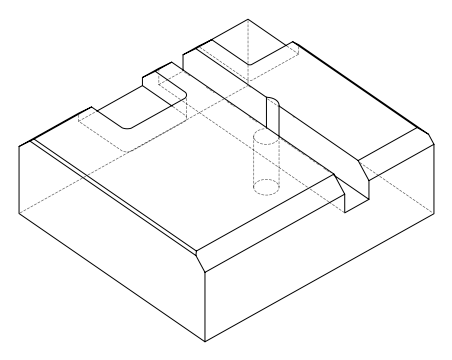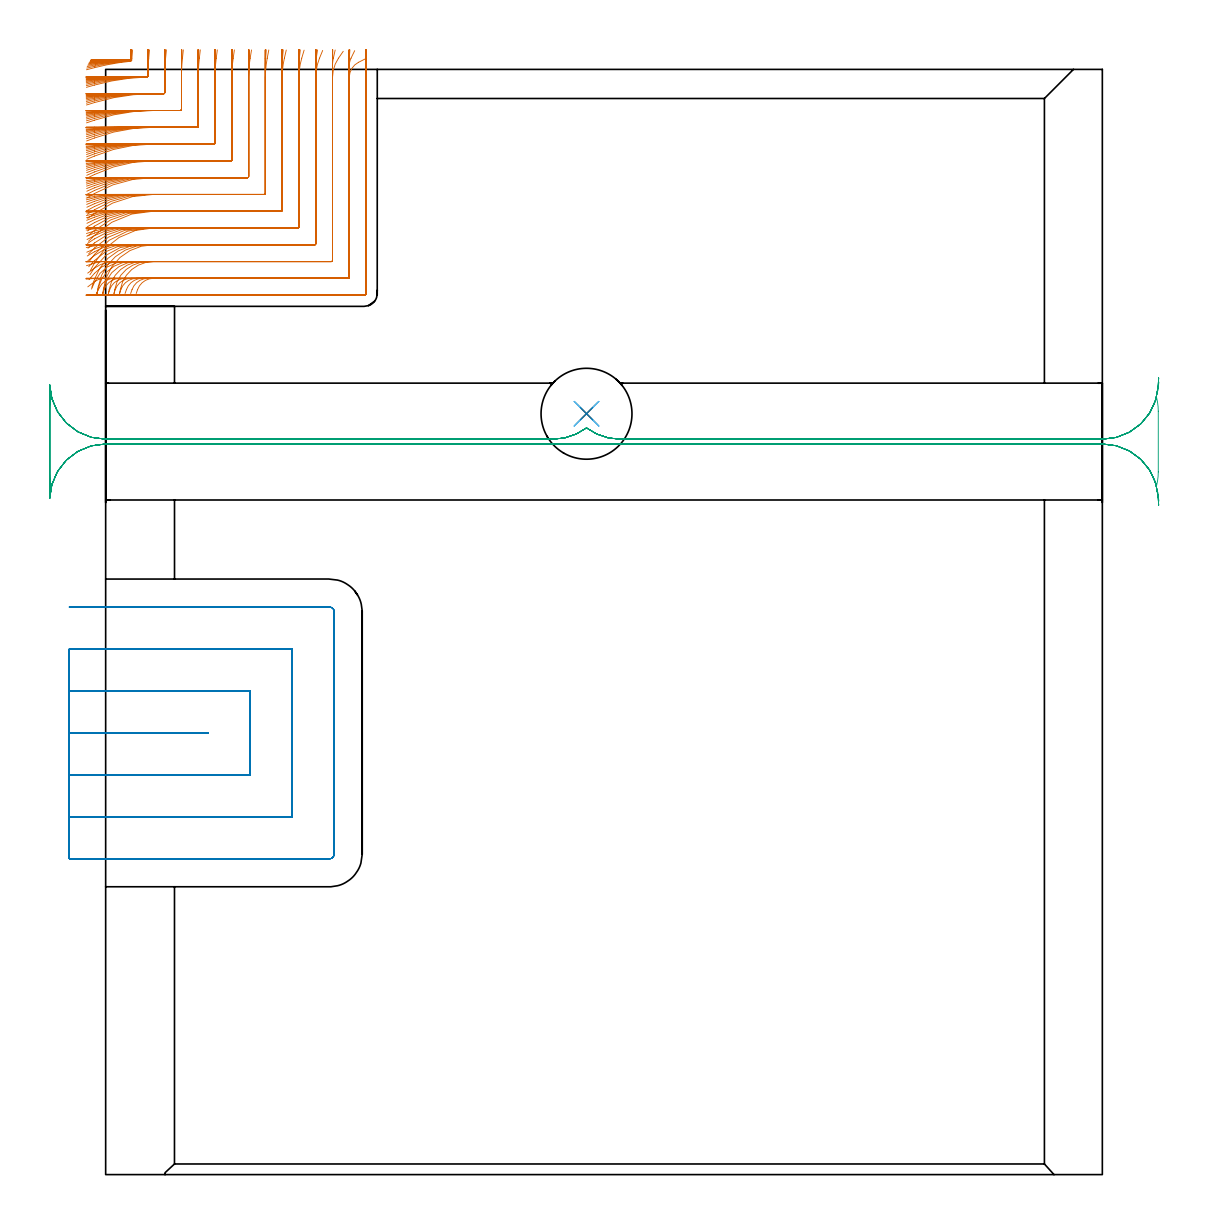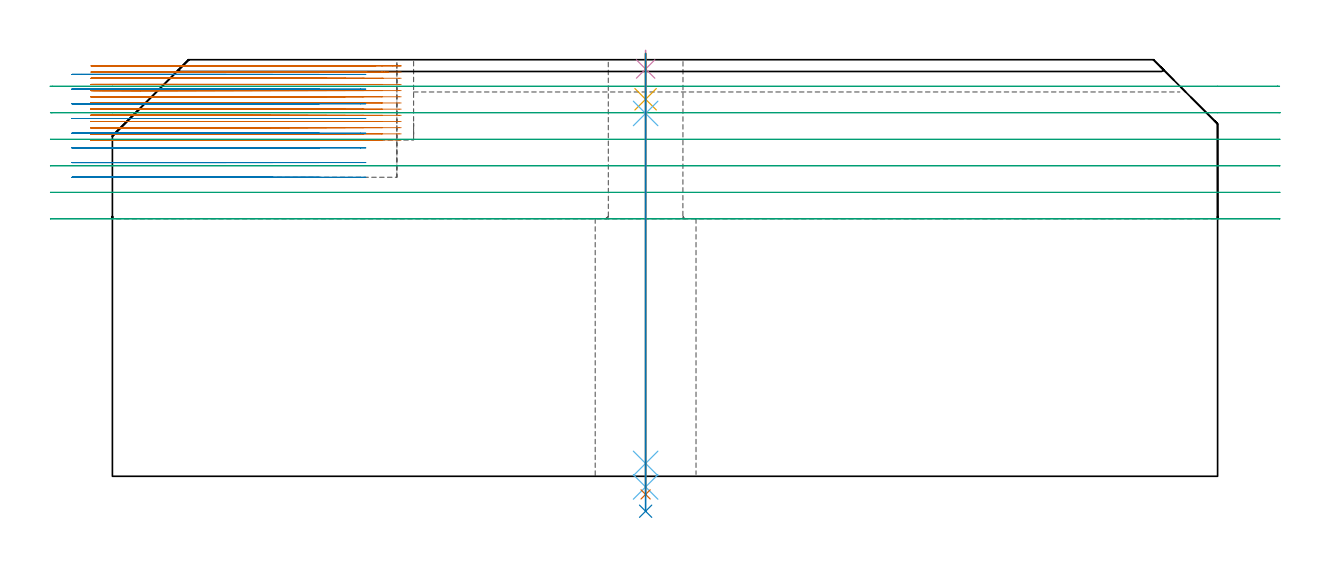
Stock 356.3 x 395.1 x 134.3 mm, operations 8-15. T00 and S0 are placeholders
(PLAN: 15 operations, 8 tool changes, 122.9 min)
(1 AREA_MILL | FG_CHAMFER_SURFACE | UGT0205_001 | 15.67 min | 53378 mm3)
(2 AREA_MILL_1 | FG_CHAMFER_SURFACE_1 | UGT0205_001 | 2.42 min | 13573 mm3)
(3 AREA_MILL_2 | FG_CHAMFER_SURFACE_2 | UGT0205_001 | 7.77 min | 33637 mm3)
(4 AREA_MILL_3 | FG_CHAMFER_SURFACE_3 | UGT0205_001 | 5.2 min | 2261 mm3)
(5 AREA_MILL_4 | FG_CHAMFER_SURFACE_4 | UGT0205_001 | 7.27 min | 25746 mm3)
(6 AREA_MILL_5 | FG_CHAMFER_SURFACE_5 | UGT0205_001 | 2.32 min | 13331 mm3)
(7 AREA_MILL_6 | FG_CHAMFER_SURFACE_6 | UGT0205_001 | 8.04 min | 13415 mm3)
(8 MILL_CORNER_NOTCH_RECTANGULAR | CORNER_NOTCH_RECTANGULAR | NXT0201_009 | Follow Part, ap 2, ae 75% | 44.82 min | 210049 mm3)
(9 MILL_SLOT | SLOT_PARTIAL_RECTANGULAR | UGT0201_094 | Follow Part, ap 5, ae 75% | 16.84 min | 375111 mm3)
(10 MILL_RECTANGULAR_SLOT | SLOT_RECTANGULAR | UGT0201_019 | Follow Part, ap 10, ae 75% | 10.65 min | 757258 mm3)
(11 SPOT_DRILL | STEP1HOLE | NXT0321_9005460120000 | 0.05 min | 0 mm3)
(12 DRILL_BLIND_HOLE_INTO_CENTER | STEP1HOLE | NXT0301_056 | 0.06 min | 0 mm3)
(13 GUN_DRILL_THROUGH_HOLE | STEP1HOLE | UGT0307_005 | 0.63 min | 4566 mm3)
(14 SPADE_DRILL_TO_ENLARGE_THROUGH_HOLE | STEP1HOLE | UGT0306_010 | 0.57 min | 20206 mm3)
(15 DRILL_TO_ENLARGE_THROUGH_HOLE | STEP1HOLE | UGT0301_001 | 0.59 min | 45213 mm3)
(TOOL UGT0205_001 | Chamfer Mill 20 x 3 x 45 deg. | D20 FL50 Z2)
(TOOL NXT0201_009 | ENDMILL 8mm [2P460-0800-NA 1630] | D8 FL26 Z6)
(TOOL UGT0201_094 | End mill 20 mm | D20 FL38 Z4)
(TOOL UGT0201_019 | End mill 40 mm | D40 FL63 Z6)
(TOOL NXT0321_9005460120000 | NC Spot Drill, 142deg, 12mm, Carbide, Uncoated | D12 PA142 FL30 Z2)
(TOOL NXT0301_056 | Carbide Drill 8.5mm [860.1-0850-026A1-MM 2214] | D8.5 PA140 FL47 Z2)
(TOOL UGT0307_005 | Gun Drill 8.3 mm | D8.3 PA130 FL24 Z1)
(TOOL UGT0306_010 | Spade Drill 19.5mm | D19.5 PA132 FL10 Z2)
(TOOL UGT0301_001 | Twist Drill 32.5 mm | D32.5 PA118 FL185 Z2)
(OP 8 MILL_CORNER_NOTCH_RECTANGULAR)
G17 G21 G94 G90
T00 M6
G54
G17 G0 G90 X-6.855 Y394.975 S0 M3
G43 Z144.3 H1
Z132.308
G94 G1 X-3.951 Y395.726 F250.
G2 X8.967 Y398.008 R84. F500.
G3 X9.321 Y398.371 R0.4
G2 X9.377 Y399.1 R84.
G1 X9.621 Y402.09 F250.
G0 Z144.3
X-6.888 Y388.689
Z132.308
G1 X-4. Y389.499
G2 X14.719 Y392.364 R78. F500.
G3 X15.101 Y392.756 R0.4
G2 X15.399 Y399.1 R78.
G1 X15.661 Y402.089 F250.
G0 Z144.3
X-6.869 Y382.369
Z132.308
G1 X-4. Y383.247
G2 X17.074 Y386.4 R72. F500.
G1 X20.705
G3 X21.1 Y386.795 R0.4
G1 Y392.28
G2 X21.424 Y399.1 R72.
G1 X21.708 Y402.087 F250.
G0 Z144.3
X-6.843 Y375.987
Z132.308
G1 X-4. Y376.945
G2 X17.074 Y380.4 R66. F500.
G1 X26.705
G3 X27.1 Y380.795 R0.4
G1 Y392.28
G2 X27.453 Y399.1 R66.
G1 X27.763 Y402.084 F250.
G0 Z144.3
X-6.809 Y369.523
Z132.308
G1 X-4. Y370.577
G2 X17.074 Y374.4 R60. F500.
G1 X32.705
G3 X33.1 Y374.795 R0.4
G1 Y392.28
G2 X33.489 Y399.1 R60.
G1 X33.83 Y402.081 F250.
G0 Z144.3
X-6.762 Y362.947
Z132.308
G1 X-4. Y364.118
G2 X17.074 Y368.4 R54. F500.
G1 X38.704
G3 X39.1 Y368.796 R0.4
G1 Y392.28
G2 X39.532 Y399.1 R54.
G1 X39.911 Y402.076 F250.
G0 Z144.3
X-6.695 Y356.209
Z132.308
G1 X-4. Y357.526
G2 X17.074 Y362.4 R48. F500.
G1 X44.704
G3 X45.1 Y362.796 R0.4
G1 Y392.28
G2 X45.587 Y399.1 R48.
G1 X46.013 Y402.07 F250.
G0 Z144.3
X-6.595 Y349.225
Z132.308
G1 X-4. Y350.73
G2 X17.074 Y356.4 R42. F500.
G1 X50.704
G3 X51.1 Y356.796 R0.4
G1 Y392.28
G2 X51.657 Y399.1 R42.
G1 X52.145 Y402.06 F250.
G0 Z144.3
X-6.432 Y341.831
Z132.308
G1 X-4. Y343.587
G2 X17.074 Y350.4 R36. F500.
G1 X56.704
G3 X57.1 Y350.796 R0.4
G1 Y392.28
G2 X57.752 Y399.1 R36.
G1 X58.32 Y402.046 F250.
G0 Z144.3
X-6.135 Y333.644
Z132.308
G1 X-4. Y335.751
G2 X17.074 Y344.4 R30. F500.
G1 X62.704
G3 X63.1 Y344.796 R0.4
G1 Y392.28
G2 X63.885 Y399.1 R30.
G1 X64.567 Y402.021 F250.
G0 Z144.3
X-5.435 Y323.249
Z132.308
G1 X-4. Y325.883
G2 X17.074 Y338.4 R24. F500.
G1 X68.703
G3 X69.1 Y338.797 R0.4
G1 Y392.28
G2 X70.089 Y399.1 R24.
G1 X70.942 Y401.976 F250.
G0 Z144.3
X-0.978 Y314.992
Z132.308
G1 X-0.805 Y316.482
G2 X17.074 Y332.4 R18. F500.
G1 X74.703
G3 X75.1 Y332.797 R0.4
G1 Y392.28
G2 X76.442 Y399.1 R18.
G1 X77.579 Y401.876 F250.
G0 Z144.3
X4.992 Y314.921
Z132.308
G1 X5.242 Y316.4
G2 X17.074 Y326.4 R12. F500.
G1 X80.703
G3 X81.1 Y326.797 R0.4
G1 Y392.28
G2 X83.226 Y399.1 R12.
G1 X84.931 Y401.568 F250.
G0 Z144.3
X10.918 Y314.986
Z132.308
G1 X11.418 Y316.4
G2 X17.074 Y320.4 R6. F500.
G1 X86.703
G3 X87.1 Y320.797 R0.4
G1 Y392.28
G2 X90.399 Y397.638 R6.
G1 X93.077 Y398.988 F250.
G0 Z144.3
X14.074 Y314.4
Z132.308
G1 X17.074
X92.4 F500.
G3 X93.1 Y315.1 R0.7
G1 Y392.28
Y395.28 F250.
G0 Z144.3
X-6.757 Y395.566
Z130.315
G1 X-3.834 Y396.241
G2 X8.761 Y398.161 R84. F500.
G3 X9.126 Y398.545 R0.4
G2 X9.141 Y399.1 R84.
G1 X9.235 Y402.099 F250.
G0 Z144.3
X-6.909 Y389.294
Z130.315
G1 X-4. Y390.029
G2 X14.707 Y392.399 R78. F500.
G3 X15.1 Y392.794 R0.4
G1 Y396.469
G2 X15.144 Y399.1 R78.
G1 X15.246 Y402.098 F250.
G0 Z144.3
X-6.893 Y383.029
Z130.315
G1 X-4. Y383.824
G2 X15.087 Y386.4 R72. F500.
G1 X20.705
G3 X21.1 Y386.795 R0.4
G1 Y396.469
G2 X21.148 Y399.1 R72.
G1 X21.258 Y402.098 F250.
G0 Z144.3
X-6.872 Y376.712
Z130.315
G1 X-4. Y377.58
G2 X15.087 Y380.4 R66. F500.
G1 X26.705
G3 X27.1 Y380.795 R0.4
G1 Y396.469
G2 X27.152 Y399.1 R66.
G1 X27.272 Y402.098 F250.
G0 Z144.3
X-6.844 Y370.329
Z130.315
G1 X-4. Y371.283
G2 X15.087 Y374.4 R60. F500.
G1 X32.705
G3 X33.1 Y374.795 R0.4
G1 Y396.469
G2 X33.158 Y399.1 R60.
G1 X33.289 Y402.097 F250.
G0 Z144.3
X-6.806 Y363.854
Z130.315
G1 X-4. Y364.914
G2 X15.087 Y368.4 R54. F500.
G1 X38.704
G3 X39.1 Y368.796 R0.4
G1 Y396.469
G2 X39.164 Y399.1 R54.
G1 X39.31 Y402.096 F250.
G0 Z144.3
X-6.753 Y357.249
Z130.315
G1 X-4. Y358.442
G2 X15.087 Y362.4 R48. F500.
G1 X44.704
G3 X45.1 Y362.796 R0.4
G1 Y396.469
G2 X45.172 Y399.1 R48.
G1 X45.337 Y402.095 F250.
G0 Z144.3
X-6.672 Y350.449
Z130.315
G1 X-4. Y351.812
G2 X15.087 Y356.4 R42. F500.
G1 X50.704
G3 X51.1 Y356.796 R0.4
G1 Y396.469
G2 X51.183 Y399.1 R42.
G1 X51.37 Y402.094 F250.
G0 Z144.3
X-6.544 Y343.333
Z130.315
G1 X-4. Y344.923
G2 X15.087 Y350.4 R36. F500.
G1 X56.704
G3 X57.1 Y350.796 R0.4
G1 Y396.469
G2 X57.196 Y399.1 R36.
G1 X57.416 Y402.092 F250.
G0 Z144.3
X-6.314 Y335.636
Z130.315
G1 X-4. Y337.545
G2 X15.087 Y344.4 R30. F500.
G1 X62.704
G3 X63.1 Y344.796 R0.4
G1 Y396.469
G2 X63.216 Y399.1 R30.
G1 X63.479 Y402.088 F250.
G0 Z144.3
X-5.819 Y326.563
Z130.315
G1 X-4. Y328.949
G2 X15.087 Y338.4 R24. F500.
G1 X68.703
G3 X69.1 Y338.797 R0.4
G1 Y396.469
G2 X69.245 Y399.1 R24.
G1 X69.574 Y402.082 F250.
G0 Z144.3
X-3.161 Y314.454
Z130.315
G1 X-2.659 Y317.412
G2 X15.087 Y332.4 R18. F500.
G1 X74.703
G3 X75.1 Y332.797 R0.4
G1 Y396.469
G2 X75.293 Y399.1 R18.
G1 X75.732 Y402.068 F250.
G0 Z144.3
X3.005 Y314.921
Z130.315
G1 X3.255 Y316.4
G2 X15.087 Y326.4 R12. F500.
G1 X80.703
G3 X81.1 Y326.797 R0.4
G1 Y396.469
G2 X81.392 Y399.1 R12.
G1 X82.05 Y402.027 F250.
G0 Z144.3
X8.93 Y314.985
Z130.315
G1 X9.43 Y316.4
G2 X15.087 Y320.4 R6. F500.
G1 X86.703
G3 X87.1 Y320.797 R0.4
G1 Y396.469
G2 X87.708 Y399.1 R6.
G1 X89.023 Y401.796 F250.
G0 Z144.3
X12.087 Y314.4
Z130.315
G1 X15.087
X92.4 F500.
G3 X93.1 Y315.1 R0.7
G1 Y396.469
Y399.469 F250.
G0 Z144.3
X-6.6 Y396.115
Z128.323
G1 X-3.66 Y396.713
G2 X8.726 Y398.287 R84. F500.
G3 X9.1 Y398.68 R0.4
G2 X9.101 Y399.1 R84.
G1 X9.115 Y402.1 F250.
G0 Z144.3
X-6.927 Y389.848
Z128.323
G1 X-4. Y390.505
G2 X13.089 Y392.4 R78. F500.
G1 X14.705
G3 X15.1 Y392.795 R0.4
G1 Y398.698
G2 X15.101 Y399.1 R78.
G1 X15.116 Y402.1 F250.
G0 Z144.3
X-6.914 Y383.631
Z128.323
G1 X-4. Y384.343
G2 X13.089 Y386.4 R72. F500.
G1 X20.705
G3 X21.1 Y386.795 R0.4
G1 Y398.698
G2 X21.101 Y399.1 R72.
G1 X21.118 Y402.1 F250.
G0 Z144.3
X-6.898 Y377.372
Z128.323
G1 X-4. Y378.149
G2 X13.089 Y380.4 R66. F500.
G1 X26.705
G3 X27.1 Y380.795 R0.4
G1 Y398.698
G2 X27.101 Y399.1 R66.
G1 X27.119 Y402.1 F250.
G0 Z144.3
X-6.876 Y371.06
Z128.323
G1 X-4. Y371.915
G2 X13.089 Y374.4 R60. F500.
G1 X32.705
G3 X33.1 Y374.795 R0.4
G1 Y398.698
G2 X33.101 Y399.1 R60.
G1 X33.121 Y402.1 F250.
G0 Z144.3
X-6.846 Y364.675
Z128.323
G1 X-4. Y365.625
G2 X13.089 Y368.4 R54. F500.
G1 X38.704
G3 X39.1 Y368.796 R0.4
G1 Y398.698
G2 X39.101 Y399.1 R54.
G1 X39.124 Y402.1 F250.
G0 Z144.3
X-6.803 Y358.187
Z128.323
G1 X-4. Y359.255
G2 X13.089 Y362.4 R48. F500.
G1 X44.704
G3 X45.1 Y362.796 R0.4
G1 Y398.698
G2 X45.102 Y399.1 R48.
G1 X45.127 Y402.1 F250.
G0 Z144.3
X-6.74 Y351.545
Z128.323
G1 X-4. Y352.766
G2 X13.089 Y356.4 R42. F500.
G1 X50.704
G3 X51.1 Y356.796 R0.4
G1 Y398.698
G2 X51.102 Y399.1 R42.
G1 X51.131 Y402.1 F250.
G0 Z144.3
X-6.64 Y344.661
Z128.323
G1 X-4. Y346.085
G2 X13.089 Y350.4 R36. F500.
G1 X56.704
G3 X57.1 Y350.796 R0.4
G1 Y398.698
G2 X57.102 Y399.1 R36.
G1 X57.136 Y402.1 F250.
G0 Z144.3
X-6.466 Y337.348
Z128.323
G1 X-4. Y339.057
G2 X13.089 Y344.4 R30. F500.
G1 X62.704
G3 X63.1 Y344.796 R0.4
G1 Y398.698
G2 X63.103 Y399.1 R30.
G1 X63.143 Y402.1 F250.
G0 Z144.3
X-6.106 Y329.115
Z128.323
G1 X-4. Y331.251
G2 X13.089 Y338.4 R24. F500.
G1 X68.703
G3 X69.1 Y338.797 R0.4
G1 Y398.698
G2 X69.103 Y399.1 R24.
G1 X69.154 Y402.1 F250.
G0 Z144.3
X-4.936 Y317.244
Z128.323
G1 X-3.988 Y320.09
G2 X13.089 Y332.4 R18. F500.
G1 X74.703
G3 X75.1 Y332.797 R0.4
G1 Y398.698
G2 X75.104 Y399.1 R18.
G1 X75.171 Y402.099 F250.
G0 Z144.3
X1.007 Y314.921
Z128.323
G1 X1.257 Y316.4
G2 X13.089 Y326.4 R12. F500.
G1 X80.703
G3 X81.1 Y326.797 R0.4
G1 Y398.698
G2 X81.107 Y399.1 R12.
G1 X81.207 Y402.098 F250.
G0 Z144.3
X6.932 Y314.986
Z128.323
G1 X7.432 Y316.4
G2 X13.089 Y320.4 R6. F500.
G1 X86.703
G3 X87.1 Y320.797 R0.4
G1 Y398.698
G2 X87.113 Y399.1 R6.
G1 X87.314 Y402.093 F250.
G0 Z144.3
X10.089 Y314.4
Z128.323
G1 X13.089
X92.4 F500.
G3 X93.1 Y315.1 R0.7
G1 Y398.698
Y401.698 F250.
G0 Z144.3
X-6.4 Y396.613
Z126.331
G1 X-3.445 Y397.132
G2 X8.717 Y398.366 R84. F500.
G3 X9.1 Y398.761 R0.4
G2 X9.099 Y399.1 R84.
G1 Y402.1 F250.
G0 Z144.3
X-6.943 Y390.345
Z126.331
G1 X-4. Y390.926
G2 X11.093 Y392.4 R78. F500.
G1 X14.705
G3 X15.1 Y392.795 R0.4
G1 Y399.1
Y402.1 F250.
G0 Z144.3
X-6.933 Y384.171
Z126.331
G1 X-4. Y384.8
G2 X11.093 Y386.4 R72. F500.
G1 X20.705
G3 X21.1 Y386.795 R0.4
G1 Y399.1
Y402.1 F250.
G0 Z144.3
X-6.921 Y377.965
Z126.331
G1 X-4. Y378.651
G2 X11.093 Y380.4 R66. F500.
G1 X26.705
G3 X27.1 Y380.795 R0.4
G1 Y399.1
Y402.1 F250.
G0 Z144.3
X-6.904 Y371.716
Z126.331
G1 X-4. Y372.471
G2 X11.093 Y374.4 R60. F500.
G1 X32.705
G3 X33.1 Y374.795 R0.4
G1 Y399.1
Y402.1 F250.
G0 Z144.3
X-6.88 Y365.409
Z126.331
G1 X-4. Y366.248
G2 X11.093 Y368.4 R54. F500.
G1 X38.704
G3 X39.1 Y368.796 R0.4
G1 Y399.1
Y402.1 F250.
G0 Z144.3
X-6.848 Y359.022
Z126.331
G1 X-4. Y359.965
G2 X11.093 Y362.4 R48. F500.
G1 X44.704
G3 X45.1 Y362.796 R0.4
G1 Y399.1
Y402.1 F250.
G0 Z144.3
X-6.8 Y352.516
Z126.331
G1 X-4. Y353.594
G2 X11.093 Y356.4 R42. F500.
G1 X50.704
G3 X51.1 Y356.796 R0.4
G1 Y399.1
Y402.1 F250.
G0 Z144.3
X-6.724 Y345.825
Z126.331
G1 X-4. Y347.083
G2 X11.093 Y350.4 R36. F500.
G1 X56.704
G3 X57.1 Y350.796 R0.4
G1 Y399.1
Y402.1 F250.
G0 Z144.3
X-6.593 Y338.817
Z126.331
G1 X-4. Y340.327
G2 X11.093 Y344.4 R30. F500.
G1 X62.704
G3 X63.1 Y344.796 R0.4
G1 Y399.1
Y402.1 F250.
G0 Z144.3
X-6.332 Y331.173
Z126.331
G1 X-4. Y333.06
G2 X11.093 Y338.4 R24. F500.
G1 X68.703
G3 X69.1 Y338.797 R0.4
G1 Y399.1
Y402.1 F250.
G0 Z144.3
X-5.635 Y321.692
Z126.331
G1 X-4. Y324.208
G2 X11.093 Y332.4 R18. F500.
G1 X74.703
G3 X75.1 Y332.797 R0.4
G1 Y399.1
Y402.1 F250.
G0 Z144.3
X-0.986 Y314.989
Z126.331
G1 X-0.727 Y316.467
G2 X11.093 Y326.4 R12. F500.
G1 X80.703
G3 X81.1 Y326.797 R0.4
G1 Y399.1
Y402.1 F250.
G0 Z144.3
X4.936 Y314.985
Z126.331
G1 X5.436 Y316.4
G2 X11.093 Y320.4 R6. F500.
G1 X86.703
G3 X87.1 Y320.797 R0.4
G1 Y399.1
Y402.1 F250.
G0 Z144.3
X8.093 Y314.4
Z126.331
G1 X11.093
X92.4 F500.
G3 X93.1 Y315.1 R0.7
G1 Y399.1
Y402.1 F250.
G0 Z144.3
X-6.172 Y397.054
Z124.338
G1 X-3.205 Y397.494
G2 X8.707 Y398.399 R84. F500.
G3 X9.1 Y398.794 R0.4
G2 X9.099 Y399.1 R84.
G1 Y402.1 F250.
G0 Z144.3
X-6.957 Y390.788
Z124.338
G1 X-4. Y391.292
G2 X9.101 Y392.4 R78. F500.
G1 X14.705
G3 X15.1 Y392.795 R0.4
G1 Y399.1
Y402.1 F250.
G0 Z144.3
X-6.95 Y384.652
Z124.338
G1 X-4. Y385.198
G2 X9.101 Y386.4 R72. F500.
G1 X20.705
G3 X21.1 Y386.795 R0.4
G1 Y399.1
Y402.1 F250.
G0 Z144.3
X-6.94 Y378.491
Z124.338
G1 X-4. Y379.087
G2 X9.101 Y380.4 R66. F500.
G1 X26.705
G3 X27.1 Y380.795 R0.4
G1 Y399.1
Y402.1 F250.
G0 Z144.3
X-6.928 Y372.297
Z124.338
G1 X-4. Y372.952
G2 X9.101 Y374.4 R60. F500.
G1 X32.705
G3 X33.1 Y374.795 R0.4
G1 Y399.1
Y402.1 F250.
G0 Z144.3
X-6.91 Y366.059
Z124.338
G1 X-4. Y366.787
G2 X9.101 Y368.4 R54. F500.
G1 X38.704
G3 X39.1 Y368.796 R0.4
G1 Y399.1
Y402.1 F250.
G0 Z144.3
X-6.886 Y359.759
Z124.338
G1 X-4. Y360.578
G2 X9.101 Y362.4 R48. F500.
G1 X44.704
G3 X45.1 Y362.796 R0.4
G1 Y399.1
Y402.1 F250.
G0 Z144.3
X-6.85 Y353.369
Z124.338
G1 X-4. Y354.304
G2 X9.101 Y356.4 R42. F500.
G1 X50.704
G3 X51.1 Y356.796 R0.4
G1 Y399.1
Y402.1 F250.
G0 Z144.3
X-6.794 Y346.84
Z124.338
G1 X-4. Y347.932
G2 X9.101 Y350.4 R36. F500.
G1 X56.704
G3 X57.1 Y350.796 R0.4
G1 Y399.1
Y402.1 F250.
G0 Z144.3
X-6.699 Y340.078
Z124.338
G1 X-4. Y341.388
G2 X9.101 Y344.4 R30. F500.
G1 X62.704
G3 X63.1 Y344.796 R0.4
G1 Y399.1
Y402.1 F250.
G0 Z144.3
X-6.514 Y332.871
Z124.338
G1 X-4. Y334.509
G2 X9.101 Y338.4 R24. F500.
G1 X68.703
G3 X69.1 Y338.797 R0.4
G1 Y399.1
Y402.1 F250.
G0 Z144.3
X-6.057 Y324.56
Z124.338
G1 X-4. Y326.744
G2 X9.101 Y332.4 R18. F500.
G1 X74.703
G3 X75.1 Y332.797 R0.4
G1 Y399.1
Y402.1 F250.
G0 Z144.3
X-3.268 Y314.4
Z124.338
G1 X-2.541 Y317.311
G2 X9.101 Y326.4 R12. F500.
G1 X80.703
G3 X81.1 Y326.797 R0.4
G1 Y399.1
Y402.1 F250.
G0 Z144.3
X2.944 Y314.986
Z124.338
G1 X3.444 Y316.4
G2 X9.101 Y320.4 R6. F500.
G1 X86.703
G3 X87.1 Y320.797 R0.4
G1 Y399.1
Y402.1 F250.
G0 Z144.3
X6.101 Y314.4
Z124.338
G1 X9.101
X92.4 F500.
G3 X93.1 Y315.1 R0.7
G1 Y399.1
Y402.1 F250.
G0 Z144.3
X-5.934 Y397.435
Z122.346
G1 X-2.956 Y397.795
G2 X7.108 Y398.4 R84. F500.
G1 X8.705
G3 X9.1 Y398.795 R0.4
G2 X9.099 Y399.1 R84.
G1 Y402.1 F250.
G0 Z144.3
X-6.969 Y391.178
Z122.346
G1 X-4. Y391.605
G2 X7.108 Y392.4 R78. F500.
G1 X14.705
G3 X15.1 Y392.795 R0.4
G1 Y399.1
Y402.1 F250.
G0 Z144.3
X-6.964 Y385.075
Z122.346
G1 X-4. Y385.538
G2 X7.108 Y386.4 R72. F500.
G1 X20.705
G3 X21.1 Y386.795 R0.4
G1 Y399.1
Y402.1 F250.
G0 Z144.3
X-6.957 Y378.954
Z122.346
G1 X-4. Y379.458
G2 X7.108 Y380.4 R66. F500.
G1 X26.705
G3 X27.1 Y380.795 R0.4
G1 Y399.1
Y402.1 F250.
G0 Z144.3
X-6.948 Y372.807
Z122.346
G1 X-4. Y373.363
G2 X7.108 Y374.4 R60. F500.
G1 X32.705
G3 X33.1 Y374.795 R0.4
G1 Y399.1
Y402.1 F250.
G0 Z144.3
X-6.936 Y366.628
Z122.346
G1 X-4. Y367.245
G2 X7.108 Y368.4 R54. F500.
G1 X38.704
G3 X39.1 Y368.796 R0.4
G1 Y399.1
Y402.1 F250.
G0 Z144.3
X-6.919 Y360.403
Z122.346
G1 X-4. Y361.097
G2 X7.108 Y362.4 R48. F500.
G1 X44.704
G3 X45.1 Y362.796 R0.4
G1 Y399.1
Y402.1 F250.
G0 Z144.3
X-6.893 Y354.111
Z122.346
G1 X-4. Y354.904
G2 X7.108 Y356.4 R42. F500.
G1 X50.704
G3 X51.1 Y356.796 R0.4
G1 Y399.1
Y402.1 F250.
G0 Z144.3
X-6.854 Y347.718
Z122.346
G1 X-4. Y348.643
G2 X7.108 Y350.4 R36. F500.
G1 X56.704
G3 X57.1 Y350.796 R0.4
G1 Y399.1
Y402.1 F250.
G0 Z144.3
X-6.787 Y341.157
Z122.346
G1 X-4. Y342.268
G2 X7.108 Y344.4 R30. F500.
G1 X62.704
G3 X63.1 Y344.796 R0.4
G1 Y399.1
Y402.1 F250.
G0 Z144.3
X-6.659 Y334.286
Z122.346
G1 X-4. Y335.675
G2 X7.108 Y338.4 R24. F500.
G1 X68.703
G3 X69.1 Y338.797 R0.4
G1 Y399.1
Y402.1 F250.
G0 Z144.3
X-6.361 Y326.712
Z122.346
G1 X-4. Y328.564
G2 X7.108 Y332.4 R18. F500.
G1 X74.703
G3 X75.1 Y332.797 R0.4
G1 Y399.1
Y402.1 F250.
G0 Z144.3
X-5.071 Y316.562
Z122.346
G1 X-3.846 Y319.3
G2 X7.108 Y326.4 R12. F500.
G1 X80.703
G3 X81.1 Y326.797 R0.4
G1 Y399.1
Y402.1 F250.
G0 Z144.3
X0.951 Y314.985
Z122.346
G1 X1.451 Y316.4
G2 X7.108 Y320.4 R6. F500.
G1 X86.703
G3 X87.1 Y320.797 R0.4
G1 Y399.1
Y402.1 F250.
G0 Z144.3
X4.108 Y314.4
Z122.346
G1 X7.108
X92.4 F500.
G3 X93.1 Y315.1 R0.7
G1 Y399.1
Y402.1 F250.
G0 Z144.3
X-5.707 Y397.753
Z120.354
G1 X-2.72 Y398.033
G2 X5.123 Y398.4 R84. F500.
G1 X8.705
G3 X9.1 Y398.795 R0.4
G2 X9.099 Y399.1 R84.
G1 Y402.1 F250.
G0 Z144.3
X-6.979 Y391.514
Z120.354
G1 X-4. Y391.865
G2 X5.123 Y392.4 R78. F500.
G1 X14.705
G3 X15.1 Y392.795 R0.4
G1 Y399.1
Y402.1 F250.
G0 Z144.3
X-6.976 Y385.44
Z120.354
G1 X-4. Y385.82
G2 X5.123 Y386.4 R72. F500.
G1 X20.705
G3 X21.1 Y386.795 R0.4
G1 Y399.1
Y402.1 F250.
G0 Z144.3
X-6.971 Y379.352
Z120.354
G1 X-4. Y379.766
G2 X5.123 Y380.4 R66. F500.
G1 X26.705
G3 X27.1 Y380.795 R0.4
G1 Y399.1
Y402.1 F250.
G0 Z144.3
X-6.965 Y373.246
Z120.354
G1 X-4. Y373.702
G2 X5.123 Y374.4 R60. F500.
G1 X32.705
G3 X33.1 Y374.795 R0.4
G1 Y399.1
Y402.1 F250.
G0 Z144.3
X-6.957 Y367.117
Z120.354
G1 X-4. Y367.624
G2 X5.123 Y368.4 R54. F500.
G1 X38.704
G3 X39.1 Y368.796 R0.4
G1 Y399.1
Y402.1 F250.
G0 Z144.3
X-6.945 Y360.955
Z120.354
G1 X-4. Y361.525
G2 X5.123 Y362.4 R48. F500.
G1 X44.704
G3 X45.1 Y362.796 R0.4
G1 Y399.1
Y402.1 F250.
G0 Z144.3
X-6.928 Y354.746
Z120.354
G1 X-4. Y355.397
G2 X5.123 Y356.4 R42. F500.
G1 X50.704
G3 X51.1 Y356.796 R0.4
G1 Y399.1
Y402.1 F250.
G0 Z144.3
X-6.902 Y348.465
Z120.354
G1 X-4. Y349.225
G2 X5.123 Y350.4 R36. F500.
G1 X56.704
G3 X57.1 Y350.796 R0.4
G1 Y399.1
Y402.1 F250.
G0 Z144.3
X-6.858 Y342.067
Z120.354
G1 X-4. Y342.979
G2 X5.123 Y344.4 R30. F500.
G1 X62.704
G3 X63.1 Y344.796 R0.4
G1 Y399.1
Y402.1 F250.
G0 Z144.3
X-6.775 Y335.458
Z120.354
G1 X-4. Y336.598
G2 X5.123 Y338.4 R24. F500.
G1 X68.703
G3 X69.1 Y338.797 R0.4
G1 Y399.1
Y402.1 F250.
G0 Z144.3
X-6.586 Y328.396
Z120.354
G1 X-4. Y329.917
G2 X5.123 Y332.4 R18. F500.
G1 X74.703
G3 X75.1 Y332.797 R0.4
G1 Y399.1
Y402.1 F250.
G0 Z144.3
X-5.949 Y319.915
Z120.354
G1 X-4. Y322.196
G2 X5.123 Y326.4 R12. F500.
G1 X80.703
G3 X81.1 Y326.797 R0.4
G1 Y399.1
Y402.1 F250.
G0 Z144.3
X-1.03 Y315.023
Z120.354
G1 X-0.522 Y316.434
G2 X5.123 Y320.4 R6. F500.
G1 X86.703
G3 X87.1 Y320.797 R0.4
G1 Y399.1
Y402.1 F250.
G0 Z144.3
X2.123 Y314.4
Z120.354
G1 X5.123
X92.4 F500.
G3 X93.1 Y315.1 R0.7
G1 Y399.1
Y402.1 F250.
G0 Z144.3
X-5.508 Y398.01
Z118.361
G1 X-2.514 Y398.211
G2 X3.118 Y398.4 R84. F500.
G1 X8.705
G3 X9.1 Y398.794 R0.4
G2 X9.099 Y399.1 R84.
G1 Y402.1 F250.
G0 Z144.3
X-6.987 Y391.801
Z118.361
G1 X-4. Y392.075
G2 X3.118 Y392.4 R78. F500.
G1 X14.705
G3 X15.1 Y392.795 R0.4
G1 Y399.1
Y402.1 F250.
G0 Z144.3
X-6.985 Y385.751
Z118.361
G1 X-4. Y386.047
G2 X3.118 Y386.4 R72. F500.
G1 X20.705
G3 X21.1 Y386.795 R0.4
G1 Y399.1
Y402.1 F250.
G0 Z144.3
X-6.983 Y379.692
Z118.361
G1 X-4. Y380.015
G2 X3.118 Y380.4 R66. F500.
G1 X26.705
G3 X27.1 Y380.795 R0.4
G1 Y399.1
Y402.1 F250.
G0 Z144.3
X-6.979 Y373.62
Z118.361
G1 X-4. Y373.976
G2 X3.118 Y374.4 R60. F500.
G1 X32.705
G3 X33.1 Y374.795 R0.4
G1 Y399.1
Y402.1 F250.
G0 Z144.3
X-6.974 Y367.533
Z118.361
G1 X-4. Y367.929
G2 X3.118 Y368.4 R54. F500.
G1 X38.704
G3 X39.1 Y368.796 R0.4
G1 Y399.1
Y402.1 F250.
G0 Z144.3
X-6.967 Y361.424
Z118.361
G1 X-4. Y361.869
G2 X3.118 Y362.4 R48. F500.
G1 X44.704
G3 X45.1 Y362.796 R0.4
G1 Y399.1
Y402.1 F250.
G0 Z144.3
X-6.957 Y355.284
Z118.361
G1 X-4. Y355.792
G2 X3.118 Y356.4 R42. F500.
G1 X50.704
G3 X51.1 Y356.796 R0.4
G1 Y399.1
Y402.1 F250.
G0 Z144.3
X-6.941 Y349.096
Z118.361
G1 X-4. Y349.689
G2 X3.118 Y350.4 R36. F500.
G1 X56.704
G3 X57.1 Y350.796 R0.4
G1 Y399.1
Y402.1 F250.
G0 Z144.3
X-6.914 Y342.832
Z118.361
G1 X-4. Y343.543
G2 X3.118 Y344.4 R30. F500.
G1 X62.704
G3 X63.1 Y344.796 R0.4
G1 Y399.1
Y402.1 F250.
G0 Z144.3
X-6.865 Y336.431
Z118.361
G1 X-4. Y337.32
G2 X3.118 Y338.4 R24. F500.
G1 X68.703
G3 X69.1 Y338.797 R0.4
G1 Y399.1
Y402.1 F250.
G0 Z144.3
X-6.755 Y329.747
Z118.361
G1 X-4. Y330.933
G2 X3.118 Y332.4 R18. F500.
G1 X74.703
G3 X75.1 Y332.797 R0.4
G1 Y399.1
Y402.1 F250.
G0 Z144.3
X-6.415 Y322.282
Z118.361
G1 X-4. Y324.061
G2 X3.118 Y326.4 R12. F500.
G1 X80.703
G3 X81.1 Y326.797 R0.4
G1 Y399.1
Y402.1 F250.
G0 Z144.3
X-3.59 Y314.33
Z118.361
G1 X-2.277 Y317.027
G2 X3.118 Y320.4 R6. F500.
G1 X86.703
G3 X87.1 Y320.797 R0.4
G1 Y399.1
Y402.1 F250.
G0 Z144.3
X0.118 Y314.4
Z118.361
G1 X3.118
X92.4 F500.
G3 X93.1 Y315.1 R0.7
G1 Y399.1
Y402.1 F250.
G0 Z144.3
X-5.291 Y398.309
Z116.369
G1 X-2.292 Y398.378
G2 X-0.372 Y398.4 R84. F500.
G1 X8.706
G3 X9.1 Y398.794 R0.4
G2 X9.099 Y399.1 R84.
G1 Y402.1 F250.
G0 Z144.3
X-6.997 Y392.176
Z116.369
G1 X-4. Y392.316
G2 X-0.372 Y392.4 R78. F500.
G1 X14.705
G3 X15.1 Y392.795 R0.4
G1 Y399.1
Y402.1 F250.
G0 Z144.3
X-6.996 Y386.157
Z116.369
G1 X-4. Y386.309
G2 X-0.372 Y386.4 R72. F500.
G1 X20.705
G3 X21.1 Y386.795 R0.4
G1 Y399.1
Y402.1 F250.
G0 Z144.3
X-6.995 Y380.135
Z116.369
G1 X-4. Y380.3
G2 X-0.372 Y380.4 R66. F500.
G1 X26.705
G3 X27.1 Y380.795 R0.4
G1 Y399.1
Y402.1 F250.
G0 Z144.3
X-6.995 Y374.109
Z116.369
G1 X-4. Y374.29
G2 X-0.372 Y374.4 R60. F500.
G1 X32.705
G3 X33.1 Y374.795 R0.4
G1 Y399.1
Y402.1 F250.
G0 Z144.3
X-6.993 Y368.076
Z116.369
G1 X-4. Y368.278
G2 X-0.372 Y368.4 R54. F500.
G1 X38.704
G3 X39.1 Y368.796 R0.4
G1 Y399.1
Y402.1 F250.
G0 Z144.3
X-6.991 Y362.036
Z116.369
G1 X-4. Y362.263
G2 X-0.372 Y362.4 R48. F500.
G1 X44.704
G3 X45.1 Y362.796 R0.4
G1 Y399.1
Y402.1 F250.
G0 Z144.3
X-6.989 Y355.984
Z116.369
G1 X-4. Y356.243
G2 X-0.372 Y356.4 R42. F500.
G1 X50.704
G3 X51.1 Y356.796 R0.4
G1 Y399.1
Y402.1 F250.
G0 Z144.3
X-6.985 Y349.914
Z116.369
G1 X-4. Y350.217
G2 X-0.372 Y350.4 R36. F500.
G1 X56.704
G3 X57.1 Y350.796 R0.4
G1 Y399.1
Y402.1 F250.
G0 Z144.3
X-6.978 Y343.817
Z116.369
G1 X-4. Y344.18
G2 X-0.372 Y344.4 R30. F500.
G1 X62.704
G3 X63.1 Y344.796 R0.4
G1 Y399.1
Y402.1 F250.
G0 Z144.3
X-6.966 Y337.671
Z116.369
G1 X-4. Y338.124
G2 X-0.372 Y338.4 R24. F500.
G1 X68.703
G3 X69.1 Y338.797 R0.4
G1 Y399.1
Y402.1 F250.
G0 Z144.3
X-6.938 Y331.426
Z116.369
G1 X-4. Y332.031
G2 X-0.372 Y332.4 R18. F500.
G1 X74.703
G3 X75.1 Y332.797 R0.4
G1 Y399.1
Y402.1 F250.
G0 Z144.3
X-6.86 Y324.931
Z116.369
G1 X-4. Y325.838
G2 X-0.372 Y326.4 R12. F500.
G1 X80.703
G3 X81.1 Y326.797 R0.4
G1 Y399.1
Y402.1 F250.
G0 Z144.3
X-6.389 Y317.365
Z116.369
G1 X-4. Y319.179
G2 X-0.372 Y320.4 R6. F500.
G1 X86.703
G3 X87.1 Y320.797 R0.4
G1 Y399.1
Y402.1 F250.
G0 Z144.3
X-3.372 Y314.4
Z116.369
G1 X-0.372
X92.4 F500.
G3 X93.1 Y315.1 R0.7
G1 Y399.1
Y402.1 F250.
G0 Z144.3
X-5.261 Y398.4
Z114.377
G1 X-2.261
X8.706 F500.
G3 X9.1 Y398.794 R0.4
G2 X9.099 Y399.1 R84.
G1 Y402.1 F250.
G0 Z144.3
X-7. Y392.377
Z114.377
G1 X-4. Y392.398
G2 X-3.453 Y392.4 R78. F500.
G1 X14.705
G3 X15.1 Y392.795 R0.4
G1 Y399.1
Y402.1 F250.
G0 Z144.3
X-7. Y386.375
Z114.377
G1 X-4. Y386.398
G2 X-3.453 Y386.4 R72. F500.
G1 X20.705
G3 X21.1 Y386.795 R0.4
G1 Y399.1
Y402.1 F250.
G0 Z144.3
X-7. Y380.373
Z114.377
G1 X-4. Y380.398
G2 X-3.453 Y380.4 R66. F500.
G1 X26.705
G3 X27.1 Y380.795 R0.4
G1 Y399.1
Y402.1 F250.
G0 Z144.3
X-7. Y374.37
Z114.377
G1 X-4. Y374.398
G2 X-3.453 Y374.4 R60. F500.
G1 X32.705
G3 X33.1 Y374.795 R0.4
G1 Y399.1
Y402.1 F250.
G0 Z144.3
X-7. Y368.367
Z114.377
G1 X-4. Y368.397
G2 X-3.453 Y368.4 R54. F500.
G1 X38.704
G3 X39.1 Y368.796 R0.4
G1 Y399.1
Y402.1 F250.
G0 Z144.3
X-7. Y362.363
Z114.377
G1 X-4. Y362.397
G2 X-3.453 Y362.4 R48. F500.
G1 X44.704
G3 X45.1 Y362.796 R0.4
G1 Y399.1
Y402.1 F250.
G0 Z144.3
X-7. Y356.357
Z114.377
G1 X-4. Y356.396
G2 X-3.453 Y356.4 R42. F500.
G1 X50.704
G3 X51.1 Y356.796 R0.4
G1 Y399.1
Y402.1 F250.
G0 Z144.3
X-7. Y350.35
Z114.377
G1 X-4. Y350.396
G2 X-3.453 Y350.4 R36. F500.
G1 X56.704
G3 X57.1 Y350.796 R0.4
G1 Y399.1
Y402.1 F250.
G0 Z144.3
X-7. Y344.34
Z114.377
G1 X-4. Y344.395
G2 X-3.453 Y344.4 R30. F500.
G1 X62.704
G3 X63.1 Y344.796 R0.4
G1 Y399.1
Y402.1 F250.
G0 Z144.3
X-6.999 Y338.325
Z114.377
G1 X-4. Y338.394
G2 X-3.453 Y338.4 R24. F500.
G1 X68.703
G3 X69.1 Y338.797 R0.4
G1 Y399.1
Y402.1 F250.
G0 Z144.3
X-6.999 Y332.301
Z114.377
G1 X-4. Y332.392
G2 X-3.453 Y332.4 R18. F500.
G1 X74.703
G3 X75.1 Y332.797 R0.4
G1 Y399.1
Y402.1 F250.
G0 Z144.3
X-6.997 Y326.251
Z114.377
G1 X-4. Y326.388
G2 X-3.453 Y326.4 R12. F500.
G1 X80.703
G3 X81.1 Y326.797 R0.4
G1 Y399.1
Y402.1 F250.
G0 Z144.3
X-6.988 Y320.102
Z114.377
G1 X-4. Y320.375
G2 X-3.453 Y320.4 R6. F500.
G1 X86.703
G3 X87.1 Y320.797 R0.4
G1 Y399.1
Y402.1 F250.
G0 Z144.3
X-6.453 Y314.4
Z114.377
G1 X-3.453
X92.4 F500.
G3 X93.1 Y315.1 R0.7
G1 Y399.1
Y402.1 F250.
G0 Z144.3
X-5.261 Y398.4
Z112.385
G1 X-2.261
X8.706 F500.
G3 X9.1 Y398.794 R0.4
G2 X9.099 Y399.1 R84.
G1 Y402.1 F250.
G0 Z144.3
X-7. Y392.4
Z112.385
G1 X-4.
X14.705 F500.
G3 X15.1 Y392.795 R0.4
G1 Y399.1
Y402.1 F250.
G0 Z144.3
X-7. Y386.4
Z112.385
G1 X-4.
X20.705 F500.
G3 X21.1 Y386.795 R0.4
G1 Y399.1
Y402.1 F250.
G0 Z144.3
X-7. Y380.4
Z112.385
G1 X-4.
X26.705 F500.
G3 X27.1 Y380.795 R0.4
G1 Y399.1
Y402.1 F250.
G0 Z144.3
X-7. Y374.4
Z112.385
G1 X-4.
X32.705 F500.
G3 X33.1 Y374.795 R0.4
G1 Y399.1
Y402.1 F250.
G0 Z144.3
X-7. Y368.4
Z112.385
G1 X-4.
X38.704 F500.
G3 X39.1 Y368.796 R0.4
G1 Y399.1
Y402.1 F250.
G0 Z144.3
X-7. Y362.4
Z112.385
G1 X-4.
X44.704 F500.
G3 X45.1 Y362.796 R0.4
G1 Y399.1
Y402.1 F250.
G0 Z144.3
X-7. Y356.4
Z112.385
G1 X-4.
X50.704 F500.
G3 X51.1 Y356.796 R0.4
G1 Y399.1
Y402.1 F250.
G0 Z144.3
X-7. Y350.4
Z112.385
G1 X-4.
X56.704 F500.
G3 X57.1 Y350.796 R0.4
G1 Y399.1
Y402.1 F250.
G0 Z144.3
X-7. Y344.4
Z112.385
G1 X-4.
X62.704 F500.
G3 X63.1 Y344.796 R0.4
G1 Y399.1
Y402.1 F250.
G0 Z144.3
X-7. Y338.4
Z112.385
G1 X-4.
X68.703 F500.
G3 X69.1 Y338.797 R0.4
G1 Y399.1
Y402.1 F250.
G0 Z144.3
X-7. Y332.4
Z112.385
G1 X-4.
X74.703 F500.
G3 X75.1 Y332.797 R0.4
G1 Y399.1
Y402.1 F250.
G0 Z144.3
X-7. Y326.4
Z112.385
G1 X-4.
X80.703 F500.
G3 X81.1 Y326.797 R0.4
G1 Y399.1
Y402.1 F250.
G0 Z144.3
X-7. Y320.4
Z112.385
G1 X-4.
X86.703 F500.
G3 X87.1 Y320.797 R0.4
G1 Y399.1
Y402.1 F250.
G0 Z144.3
X-7. Y314.4
Z112.385
G1 X-4.
X92.4 F500.
G3 X93.1 Y315.1 R0.7
G1 Y399.1
Y402.1 F250.
G0 Z144.3
X-5.261 Y398.4
Z110.392
G1 X-2.261
X8.706 F500.
G3 X9.1 Y398.794 R0.4
G2 X9.099 Y399.1 R84.
G1 Y402.1 F250.
G0 Z144.3
X-7. Y392.4
Z110.392
G1 X-4.
X14.705 F500.
G3 X15.1 Y392.795 R0.4
G1 Y399.1
Y402.1 F250.
G0 Z144.3
X-7. Y386.4
Z110.392
G1 X-4.
X20.705 F500.
G3 X21.1 Y386.795 R0.4
G1 Y399.1
Y402.1 F250.
G0 Z144.3
X-7. Y380.4
Z110.392
G1 X-4.
X26.705 F500.
G3 X27.1 Y380.795 R0.4
G1 Y399.1
Y402.1 F250.
G0 Z144.3
X-7. Y374.4
Z110.392
G1 X-4.
X32.705 F500.
G3 X33.1 Y374.795 R0.4
G1 Y399.1
Y402.1 F250.
G0 Z144.3
X-7. Y368.4
Z110.392
G1 X-4.
X38.704 F500.
G3 X39.1 Y368.796 R0.4
G1 Y399.1
Y402.1 F250.
G0 Z144.3
X-7. Y362.4
Z110.392
G1 X-4.
X44.704 F500.
G3 X45.1 Y362.796 R0.4
G1 Y399.1
Y402.1 F250.
G0 Z144.3
X-7. Y356.4
Z110.392
G1 X-4.
X50.704 F500.
G3 X51.1 Y356.796 R0.4
G1 Y399.1
Y402.1 F250.
G0 Z144.3
X-7. Y350.4
Z110.392
G1 X-4.
X56.704 F500.
G3 X57.1 Y350.796 R0.4
G1 Y399.1
Y402.1 F250.
G0 Z144.3
X-7. Y344.4
Z110.392
G1 X-4.
X62.704 F500.
G3 X63.1 Y344.796 R0.4
G1 Y399.1
Y402.1 F250.
G0 Z144.3
X-7. Y338.4
Z110.392
G1 X-4.
X68.703 F500.
G3 X69.1 Y338.797 R0.4
G1 Y399.1
Y402.1 F250.
G0 Z144.3
X-7. Y332.4
Z110.392
G1 X-4.
X74.703 F500.
G3 X75.1 Y332.797 R0.4
G1 Y399.1
Y402.1 F250.
G0 Z144.3
X-7. Y326.4
Z110.392
G1 X-4.
X80.703 F500.
G3 X81.1 Y326.797 R0.4
G1 Y399.1
Y402.1 F250.
G0 Z144.3
X-7. Y320.4
Z110.392
G1 X-4.
X86.703 F500.
G3 X87.1 Y320.797 R0.4
G1 Y399.1
Y402.1 F250.
G0 Z144.3
X-7. Y314.4
Z110.392
G1 X-4.
X92.4 F500.
G3 X93.1 Y315.1 R0.7
G1 Y399.1
Y402.1 F250.
G0 Z144.3
X-5.261 Y398.4
Z108.4
G1 X-2.261
X8.706 F500.
G3 X9.1 Y398.794 R0.4
G2 X9.099 Y399.1 R84.
G1 Y402.1 F250.
G0 Z144.3
X-7. Y392.4
Z108.4
G1 X-4.
X14.705 F500.
G3 X15.1 Y392.795 R0.4
G1 Y399.1
Y402.1 F250.
G0 Z144.3
X-7. Y386.4
Z108.4
G1 X-4.
X20.705 F500.
G3 X21.1 Y386.795 R0.4
G1 Y399.1
Y402.1 F250.
G0 Z144.3
X-7. Y380.4
Z108.4
G1 X-4.
X26.705 F500.
G3 X27.1 Y380.795 R0.4
G1 Y399.1
Y402.1 F250.
G0 Z144.3
X-7. Y374.4
Z108.4
G1 X-4.
X32.705 F500.
G3 X33.1 Y374.795 R0.4
G1 Y399.1
Y402.1 F250.
G0 Z144.3
X-7. Y368.4
Z108.4
G1 X-4.
X38.704 F500.
G3 X39.1 Y368.796 R0.4
G1 Y399.1
Y402.1 F250.
G0 Z144.3
X-7. Y362.4
Z108.4
G1 X-4.
X44.704 F500.
G3 X45.1 Y362.796 R0.4
G1 Y399.1
Y402.1 F250.
G0 Z144.3
X-7. Y356.4
Z108.4
G1 X-4.
X50.704 F500.
G3 X51.1 Y356.796 R0.4
G1 Y399.1
Y402.1 F250.
G0 Z144.3
X-7. Y350.4
Z108.4
G1 X-4.
X56.704 F500.
G3 X57.1 Y350.796 R0.4
G1 Y399.1
Y402.1 F250.
G0 Z144.3
X-7. Y344.4
Z108.4
G1 X-4.
X62.704 F500.
G3 X63.1 Y344.796 R0.4
G1 Y399.1
Y402.1 F250.
G0 Z144.3
X-7. Y338.4
Z108.4
G1 X-4.
X68.703 F500.
G3 X69.1 Y338.797 R0.4
G1 Y399.1
Y402.1 F250.
G0 Z144.3
X-7. Y332.4
Z108.4
G1 X-4.
X74.703 F500.
G3 X75.1 Y332.797 R0.4
G1 Y399.1
Y402.1 F250.
G0 Z144.3
X-7. Y326.4
Z108.4
G1 X-4.
X80.703 F500.
G3 X81.1 Y326.797 R0.4
G1 Y399.1
Y402.1 F250.
G0 Z144.3
X-7. Y320.4
Z108.4
G1 X-4.
X86.703 F500.
G3 X87.1 Y320.797 R0.4
G1 Y399.1
Y402.1 F250.
G0 Z144.3
X-7. Y314.4
Z108.4
G1 X-4.
X92.4 F500.
G3 X93.1 Y315.1 R0.7
G1 Y399.1
Y402.1 F250.
G0 Z144.3
M5
M2
(OP 9 MILL_SLOT)
G17 G21 G94 G90
T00 M6
G54
G17 G0 G90 X-13. Y157.9 S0 M3
G43 Z144.3 H0
Z129.562
G94 G1 X-10. F250.
X36.7 F500.
X-10.
X-13. F250.
Y142.9
X-10.
X51.7 F500.
Y172.9
X-10.
X-13. F250.
Y127.9
X-10.
X66.7 F500.
Y187.9
X-10.
X-13. F250.
Y112.9
X-10.
X80. F500.
G3 X81.7 Y114.6 R1.7
G1 Y201.2
G3 X80. Y202.9 R1.7
G1 X-10.
X-13. F250.
G0 Y157.9 Z124.825
G1 X-10.
X36.7 F500.
X-10.
X-13. F250.
Y142.9
X-10.
X51.7 F500.
Y172.9
X-10.
X-13. F250.
Y127.9
X-10.
X66.7 F500.
Y187.9
X-10.
X-13. F250.
Y112.9
X-10.
X80. F500.
G3 X81.7 Y114.6 R1.7
G1 Y201.2
G3 X80. Y202.9 R1.7
G1 X-10.
X-13. F250.
G0 Y157.9 Z120.087
G1 X-10.
X36.7 F500.
X-10.
X-13. F250.
Y142.9
X-10.
X51.7 F500.
Y172.9
X-10.
X-13. F250.
Y127.9
X-10.
X66.7 F500.
Y187.9
X-10.
X-13. F250.
Y112.9
X-10.
X80. F500.
G3 X81.7 Y114.6 R1.7
G1 Y201.2
G3 X80. Y202.9 R1.7
G1 X-10.
X-13. F250.
G0 Y157.9 Z115.35
G1 X-10.
X36.7 F500.
X-10.
X-13. F250.
Y142.9
X-10.
X51.7 F500.
Y172.9
X-10.
X-13. F250.
Y127.9
X-10.
X66.7 F500.
Y187.9
X-10.
X-13. F250.
Y112.9
X-10.
X80. F500.
G3 X81.7 Y114.6 R1.7
G1 Y201.2
G3 X80. Y202.9 R1.7
G1 X-10.
X-13. F250.
G0 Y157.9 Z110.612
G1 X-10.
X36.7 F500.
X-10.
X-13. F250.
Y142.9
X-10.
X51.7 F500.
Y172.9
X-10.
X-13. F250.
Y127.9
X-10.
X66.7 F500.
Y187.9
X-10.
X-13. F250.
Y112.9
X-10.
X80. F500.
G3 X81.7 Y114.6 R1.7
G1 Y201.2
G3 X80. Y202.9 R1.7
G1 X-10.
X-13. F250.
G0 Y157.9 Z105.875
G1 X-10.
X36.7 F500.
X-10.
X-13. F250.
Y142.9
X-10.
X51.7 F500.
Y172.9
X-10.
X-13. F250.
Y127.9
X-10.
X66.7 F500.
Y187.9
X-10.
X-13. F250.
Y112.9
X-10.
X80. F500.
G3 X81.7 Y114.6 R1.7
G1 Y201.2
G3 X80. Y202.9 R1.7
G1 X-10.
X-13. F250.
G0 Y157.9 Z101.137
G1 X-10.
X36.7 F500.
X-10.
X-13. F250.
Y142.9
X-10.
X51.7 F500.
Y172.9
X-10.
X-13. F250.
Y127.9
X-10.
X66.7 F500.
Y187.9
X-10.
X-13. F250.
Y112.9
X-10.
X80. F500.
G3 X81.7 Y114.6 R1.7
G1 Y201.2
G3 X80. Y202.9 R1.7
G1 X-10.
X-13. F250.
G0 Y157.9 Z96.4
G1 X-10.
X36.7 F500.
X-10.
X-13. F250.
Y142.9
X-10.
X51.7 F500.
Y172.9
X-10.
X-13. F250.
Y127.9
X-10.
X66.7 F500.
Y187.9
X-10.
X-13. F250.
Y112.9
X-10.
X80. F500.
G3 X81.7 Y114.6 R1.7
G1 Y201.2
G3 X80. Y202.9 R1.7
G1 X-10.
X-13. F250.
G0 Z144.3
M5
M2
(OP 10 MILL_RECTANGULAR_SLOT)
G17 G21 G94 G90
T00 M6
G54
G17 G0 G90 X-20.108 Y243.358 S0 M3
G43 Z144.3 H0
Z125.75
G94 G1 X-19.349 Y246.26 F250.
G2 X0. Y261.2 R20. F500.
G1 X356.3
G2 X375.649 Y246.26 R20.
G1 X375.678 Y246.253
G3 X376.3 Y251.2 R20.
G1 Y272.9
G3 X375.678 Y277.847 R20.
G1 X375.649 Y277.84
G2 X356.3 Y262.9 R20.
G1 X183.952
G2 X171.9 Y266.939 R20.
X159.848 Y262.9 R20.
G1 X0.
G2 X-19.349 Y277.84 R20.
G1 X-20.108 Y280.743 F250.
G0 Z144.3
X376.52 Y283.304
Z117.2
G1 X376.134 Y280.329
G2 X356.3 Y262.9 R20. F500.
G1 X183.952
G2 X171.9 Y266.939 R20.
X159.848 Y262.9 R20.
G1 X0.
G2 X-19.487 Y278.401 R20.
G1 X-19.517 Y278.408
G3 X-20. Y274.038 R20.
G1 Y250.087
G3 X-19.514 Y245.704 R20.
G1 X-19.485 Y245.711
G2 X0. Y261.2 R20.
G1 X356.3
G2 X376.136 Y243.758 R20.
G1 X376.519 Y240.783 F250.
G0 X376.434 Y284.8 Z108.65
G1 X376.27 Y281.805
G2 X356.3 Y262.9 R20. F500.
G1 X183.952
G2 X171.9 Y266.939 R20.
X159.848 Y262.9 R20.
G1 X0.
G2 X-19.99 Y282.268 R20.
G1 X-20.
Y241.832
X-19.99
G2 X0. Y261.2 R20.
G1 X356.3
G2 X376.27 Y242.295 R20.
G1 X376.434 Y239.3 F250.
G0 Y284.8 Z100.1
G1 X376.27 Y281.805
G2 X356.3 Y262.9 R20. F500.
G1 X183.952
G2 X171.9 Y266.939 R20.
X159.848 Y262.9 R20.
G1 X0.
G2 X-19.99 Y282.268 R20.
G1 X-20.
Y241.832
X-19.99
G2 X0. Y261.2 R20.
G1 X356.3
G2 X376.27 Y242.295 R20.
G1 X376.434 Y239.3 F250.
G0 Y284.8 Z91.55
G1 X376.27 Y281.805
G2 X356.3 Y262.9 R20. F500.
G1 X183.952
G2 X171.9 Y266.939 R20.
X159.848 Y262.9 R20.
G1 X0.
G2 X-19.99 Y282.268 R20.
G1 X-20.
Y241.832
X-19.99
G2 X0. Y261.2 R20.
G1 X356.3
G2 X376.27 Y242.295 R20.
G1 X376.434 Y239.3 F250.
G0 Y284.8 Z83.
G1 X376.27 Y281.805
G2 X356.3 Y262.9 R20. F500.
G1 X183.952
G2 X171.9 Y266.939 R20.
X159.848 Y262.9 R20.
G1 X0.
G2 X-19.99 Y282.268 R20.
G1 X-20.
Y241.832
X-19.99
G2 X0. Y261.2 R20.
G1 X356.3
G2 X376.27 Y242.295 R20.
G1 X376.434 Y239.3 F250.
G0 Z144.3
M5
M2
(OP 11 SPOT_DRILL)
G17 G21 G94 G90
T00 M6
G54
G17 G0 G90 X171.9 Y272. S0 M3
G43 Z144.3 H0
G94 G81 G98 Z131.3 F250. R137.3
G80
M5
M2
(OP 12 DRILL_BLIND_HOLE_INTO_CENTER)
G17 G21 G94 G90
T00 M6
G54
G17 G0 G90 X171.9 Y272. S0 M3
G43 Z144.3 H1
G94 G81 G98 Z121.55 F250. R136.3
G80
M5
M2
(OP 13 GUN_DRILL_THROUGH_HOLE)
G17 G21 G94 G90
T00 M6
G54
G17 G0 G90 X171.9 Y272. M8
G43 Z144.3 H0
Z130.86
S716 M3
G94 G1 Z116.975 F125. M26
G4 X.084
Z4.15 F250.
G4 X.084
Z-3.435 F125.
G4 X.084
M5
M9
G0 Z130.86
Z144.3
M2
(OP 14 SPADE_DRILL_TO_ENLARGE_THROUGH_HOLE)
G17 G21 G94 G90
T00 M6
G54
G17 G0 G90 X171.9 Y272. S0 M3
G43 Z144.3 H0
G94 G73 G98 Z-5.841 F250. Q17.518 R136.3
G80
M5
M2
(OP 15 DRILL_TO_ENLARGE_THROUGH_HOLE)
G17 G21 G94 G90
T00 M6
G54
G17 G0 G90 X171.9 Y272. S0 M3
G43 Z144.3 H0
G94 G73 G98 Z-11.264 F250. Q29.113 R136.3
G80
M5
M2
